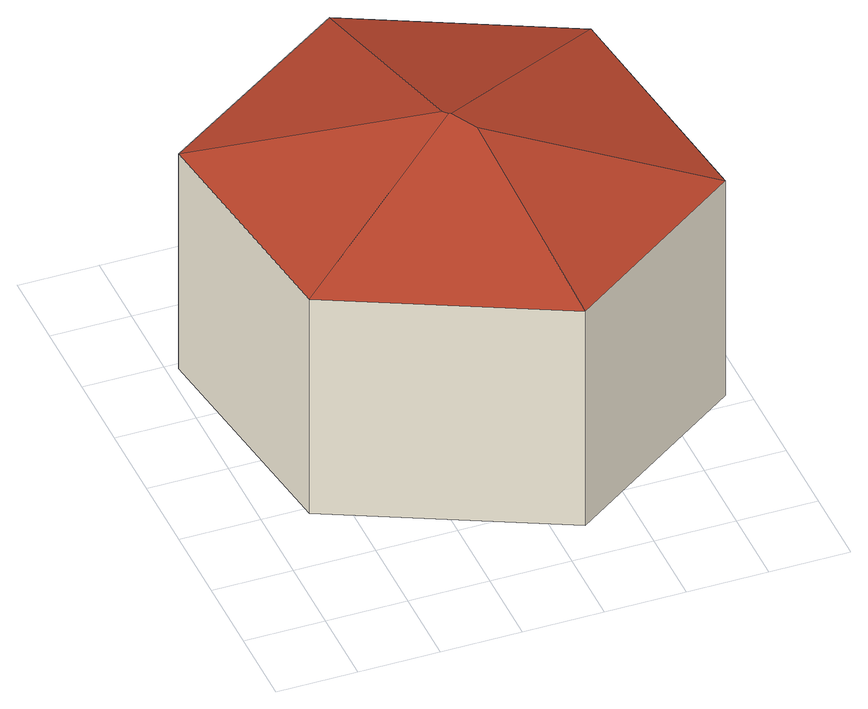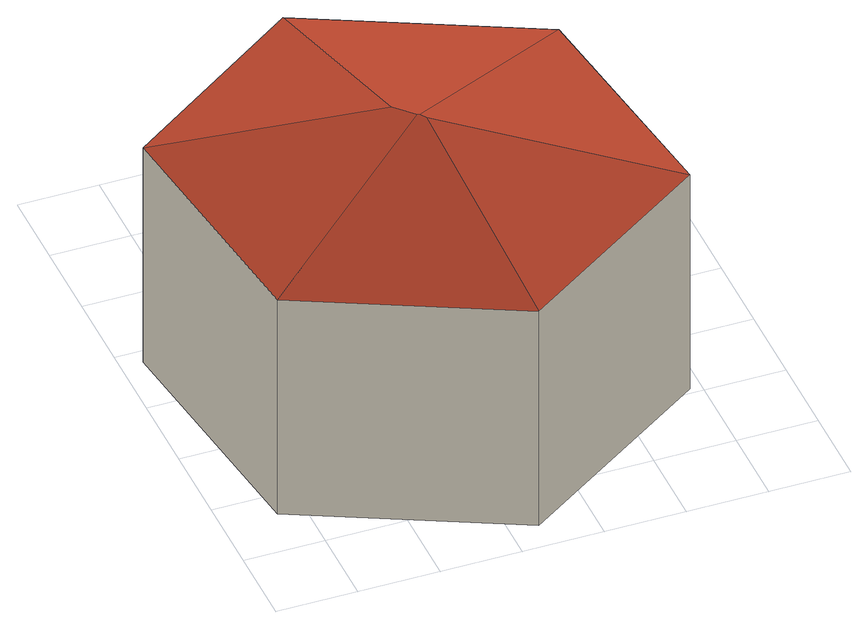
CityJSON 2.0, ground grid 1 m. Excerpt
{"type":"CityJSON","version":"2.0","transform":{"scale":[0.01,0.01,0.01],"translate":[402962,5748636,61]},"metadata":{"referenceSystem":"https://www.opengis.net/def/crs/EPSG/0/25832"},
"CityObjects":{
"building1":{"type":"Building","attributes":{"Gemeindeschluessel":"05515000","Geometrietyp2DReferenz":"3000","function":"31001_1310","roofType":"5000","measuredHeight":3.82},"geometry":[{"type":"Solid","lod":"2","boundaries":[[[[0,1,2,3]],[[4,5,1,0]],[[6,7,5,4]],[[8,9,7,6]],[[10,11,9,8]],[[3,2,11,10]],[[12,13,10,8,14]],[[8,6,14]],[[14,6,4,12]],[[13,12,4,0,15]],[[0,3,15]],[[15,3,10,13]],[[1,5,7,9,11,2]]]],"semantics":{"surfaces":[{"type":"WallSurface"},{"type":"RoofSurface"},{"type":"GroundSurface"}],"values":[[0,0,0,0,0,0,1,1,1,1,1,1,2]]}}]}
},
"vertices":[
[338,55,357],[338,55,48],[573,219,48],[573,219,357],[55,190,357],[55,190,48],[14,492,357],[14,492,48],[265,662,357],[265,662,48],[533,534,357],[533,534,48],[292,363,430],[295,362,430],[287,370,429],[315,333,425]
]}
